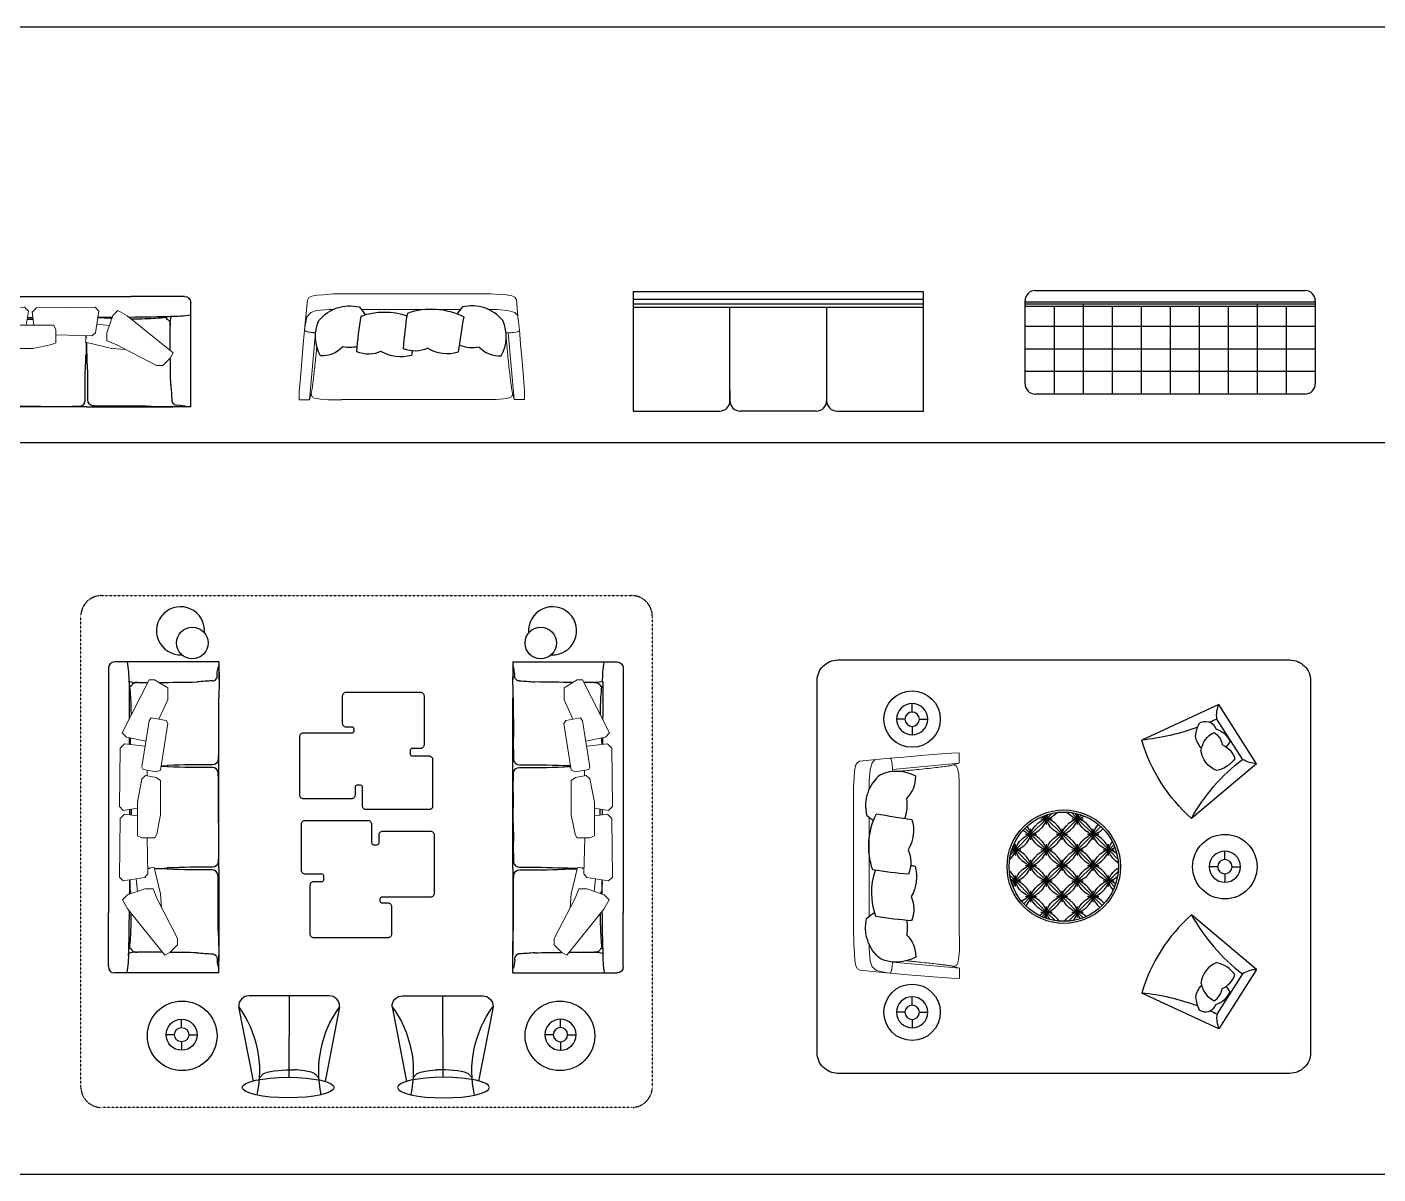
# Model space of a CAD drawing. Extents: x 185064 to 343242, y -369192 to -264966.
# Drawn here: x 198135 to 211169, y -288729 to -277663 of the extents above; entities that cross this region are included whole.
import ezdxf

# ---------------------------------------------------------------- set-up
doc = ezdxf.new("R2010")
doc.units = 0
doc.linetypes.add('DASH', pattern=[0.35, 0.25, -0.1])
doc.layers.add('平面布制', color=25, linetype='Continuous')

# ---------------------------------------------------------------- blocks, each defined once
blk = doc.blocks.new('awtare')
at = {"color": 3, "linetype": 'Continuous'}
for p, q in [((5039, -3795, 0), (5471, -3795, 0)), ((7439, -3795, 0), (5471, -3795, 0)), ((4989, -4682, 0), (4989, -3845, 0)), ((7489, -4340, 0), (7489, -3845, 0)), ((7489, -4682, 0), (7489, -4340, 0)), ((4989, -4682, 0), (5133, -4682, 0)), ((5828, -4682, 0), (5133, -4682, 0)), ((5828, -4682, 0), (7201, -4682, 0)), ((7489, -4682, 0), (7345, -4682, 0))]:
    blk.add_line(p, q, dxfattribs=at)
at = {"color": 3, "lineweight": 5}
for points in [[(5665, -4153), (5665, -4088), (5615, -3948), (5575, -3908), (5500, -3951), (5130, -4248), (5153, -4288), (5215, -4350), (5265, -4350), (5590, -4183)], [(6576, -4093), (6550, -4063), (6360, -4027), (6090, -4027), (6075, -4063), (6075, -4168), (6105, -4183), (6260, -4213), (6535, -4213), (6560, -4178)], [(7039, -4138), (7019, -4258), (6994, -4273), (6619, -4213), (6604, -4178), (6624, -4073), (6644, -4063), (7014, -4123)]]:
    blk.add_lwpolyline(points, close=True, dxfattribs=at)
for points in [[(6075, -4105), (5785, -4111), (5755, -4088), (5729, -3913), (5759, -3883), (6230, -3888)], [(6230, -3888), (6265, -3923), (6252, -4027)], [(6312, -4027), (6295, -3913), (6325, -3883), (6796, -3888)], [(6796, -3888), (6831, -3923), (6811, -4088), (6808, -4090)], [(6852, -4097), (6884, -3939), (6918, -3905), (7344, -4123), (7344, -4165), (7280, -4271)], [(5744, -4018), (5643, -4028)], [(5515, -4222), (5625, -4213), (5835, -4163), (5830, -4110)], [(6618, -4106), (6573, -4107)], [(7280, -4271), (7184, -4271), (7029, -4200)]]:
    blk.add_lwpolyline(points, dxfattribs=at)
at = {"color": 3, "linetype": 'Continuous', "elevation": 0}
for points in [[(5142, -4629, -0.447073), (5094, -4668, 0.096037), (5022, -4682, 0.022563), (5347, -4678), (5637, -4677, 0.01864), (5777, -4675, 0.392553), (5817, -4628, -0.017128), (5823, -4273, 0.002059), (5823, -4265)], [(6195, -4680), (6049, -4679, -0.015228), (5878, -4677, -0.392553), (5838, -4630, 0.017128), (5832, -4275, -0.002059), (5832, -4267)], [(6195, -4680), (6429, -4679, 0.015228), (6600, -4677, 0.392553), (6640, -4630, -0.017128), (6645, -4275, 0.002059), (6646, -4267)], [(7336, -4631, 0.457762), (7384, -4668, -0.096037), (7456, -4682, -0.026673), (7181, -4680), (6891, -4679, -0.01373), (6701, -4677, -0.392553), (6661, -4630, 0.017128), (6656, -4275, -0.002059), (6655, -4267)]]:
    blk.add_lwpolyline(points, format="xyb", dxfattribs=at)
at = {"color": 3, "linetype": 'Continuous'}
for centre, radius, start, end in [((5039, -3845, 0), 50, 90, 180), ((7439, -3845, 0), 50, 0, 90), ((5138, -3072, 0), 886, 260.3352, 270.9353), ((5853, 25994, 0), 29960, 268.6065, 269.2962), ((5006, -4015, 0), 149, 358.0785, 22.5392), ((5202, -4020, 0), 47.9, 108.9173, 189.7161), ((5188, -3970, 0), 4.64, 81.0021, 254.2505), ((5413, -1816, 0), 2161, 264.0457, 268.4527), ((5446, -964, 0), 3014, 268.2589, 270.4133), ((5853, 25994, 0), 29960, 269.5578, 269.7786), ((5446, -964, 0), 3014, 273.3788, 273.7843), ((5705, -4458, 0), 492, 86.3271, 97.937), ((6278, 283, 0), 4263, 269.7304, 270.3675), ((7782, -294963, 0), 291003, 90.29115, 90.29963), ((6801, -4822, 0), 854, 84.839, 88.3593), ((7782, -294963, 0), 291003, 90.17751, 90.18807), ((7782, -294963, 0), 291003, 90.0897, 90.14856), ((7048, -1913, 0), 2066, 270.4589, 272.1027), ((7065, -1818, 0), 2161, 271.5473, 275.9543), ((7290, -3972, 0), 4.64, 285.7495, 98.9979), ((7276, -4022, 0), 47.9, 350.2839, 71.0827), ((7472, -4017, 0), 149, 157.4608, 181.9215), ((7340, -3075, 0), 886, 269.0647, 279.6648), ((-18340, -4030, 0), 23495, 359.5148, 0.0054), ((7027, -4200, 0), 1198, 175.6961, 176.611), ((30818, -4032, 0), 23495, 179.9946, 180.195), ((4627, -4197, 0), 1198, 356.772, 1.5155), ((7027, -4200, 0), 1198, 178.3074, 183.228), ((5450, -4200, 0), 1198, 356.772, 359.1411), ((7851, -4200, 0), 1198, 180.9027, 183.228), ((30818, -4032, 0), 23495, 180.4085, 181.1608), ((-18340, -4030, 0), 23495, 358.8392, 359.3695), ((6807, -4684, 0), 1666, 173.8952, 178.1123), ((-18340, -4030, 0), 23495, 358.8375, 358.8392), ((30818, -4032, 0), 23495, 181.1608, 181.1625), ((5671, -4686, 0), 1666, 1.8877, 6.1048)]:
    blk.add_arc(centre, radius, start, end, dxfattribs=at)
blk = doc.blocks.new('aertesat')
at = {"color": 3}
for p, q in [((4573, 2788), (3799, 2788)), ((4186, 2788), (4183, 2001)), ((3699, 2683), (3838, 1966)), ((4672, 2683), (4533, 1962)), ((4672, 2683), (4533, 1961)), ((3837, 1969), (3837, 1967)), ((4534, 1969), (4534, 1967))]:
    blk.add_line(p, q, dxfattribs=at)
for centre, radius, start, end in [((3799, 2688), 100, 90, 182.7264), ((4573, 2688), 100, 357.2736, 90), ((2850, 2061), 1053, 347.3365, 36.2347), ((5522, 2060), 1054, 143.7549, 192.4421)]:
    blk.add_arc(centre, radius, start, end, dxfattribs=at)
blk.add_ellipse((4177, 1903), major_axis=(-444, 0), ratio=0.222805, dxfattribs=at)
for points, knots in [([(3904, 1999), (3910, 2007), (3916, 2015), (3923, 2022), (3924, 2024), (3925, 2025), (3926, 2026), (3935, 2037), (4018, 2073), (4129, 2073), (4240, 2073)], [25.966714, 25.966714, 25.966714, 25.966714, 31.163341, 31.163341, 31.163341, 32.168398, 32.168398, 32.168398, 40.154748, 241.28285, 241.28285, 241.28285, 241.28285]), ([(4471, 1995), (4470, 1996), (4468, 1998), (4467, 1999), (4461, 2007), (4455, 2014), (4449, 2022), (4447, 2024), (4446, 2025), (4445, 2026), (4436, 2037), (4353, 2073), (4241, 2073), (4240, 2073)], [24.963268, 24.963268, 24.963268, 24.963268, 25.868362, 25.868362, 25.868362, 31.163167, 31.163167, 31.163167, 32.168398, 32.168398, 32.168398, 40.154748, 241.28285, 241.28285, 241.28285, 241.28285])]:
    blk.add_open_spline(points, degree=3, knots=knots, dxfattribs=at)
blk = doc.blocks.new('AWTRE')
at = {"color": 3}
for p, q in [((21344, 18317), (21344, 18398)), ((21274, 18248), (21194, 18248)), ((21344, 18178), (21344, 18098)), ((21413, 18248), (21494, 18248))]:
    blk.add_line(p, q, dxfattribs=at)
blk.add_circle((21344, 18248), 150, dxfattribs=at)
at = {"color": 8}
blk.add_circle((21344, 18248), 69.2, dxfattribs=at)
blk = doc.blocks.new('A$C13056532')
at = {"color": 3}
blk.add_lwpolyline([(1776, 954), (1776, 894, 0.414214), (1806, 864), (2076, 864, -0.414214), (2136, 804), (2136, 60, -0.414214), (2076, 0), (1068, 0, -0.414214), (1008, 60), (1008, 363, 0.414214), (978, 393), (918, 393, 0.414214), (888, 363), (888, 234, -0.414214), (828, 174), (60, 174, -0.414214), (0, 234), (0, 1175, -0.414214), (60, 1235), (843, 1235, 0.414214), (873, 1265), (873, 1297, 0.414214), (843, 1327), (748, 1327, -0.414214), (688, 1387), (688, 1831, -0.414214), (748, 1891), (1937, 1891, -0.414214), (1997, 1831), (1997, 1044, -0.414214), (1937, 984), (1806, 984, 0.414214)], format="xyb", close=True, dxfattribs=at)
blk = doc.blocks.new('LNG32E')
at = {"color": 3, "linetype": 'ByBlock'}
for p, q in [((-308, -25), (-406, -764)), ((-308, -25), (308, -25)), ((-209, -109), (209, -109)), ((308, -25), (406, -764))]:
    blk.add_line(p, q, dxfattribs=at)
for centre, radius, start, end in [((-1892, 40), 1689, 331.5745, 354.9468), ((-101, 119), 252, 214.7808, 244.4741), ((101, 119), 252, 295.5259, 325.2192), ((2160, 121), 1964, 186.7077, 188.6578), ((2160, 121), 1964, 192.0997, 206.771)]:
    blk.add_arc(centre, radius, start, end, dxfattribs=at)
at = {"color": 8, "lineweight": -3}
for centre, radius, start, end in [((219, -240), 268, 152.4876, 165.0984), ((10, -320), 206, 50.4643, 97.9773), ((80, -259), 268, 158.4876, 200.3576), ((-119, -361), 206, 56.4608, 103.9773), ((55, -338), 161, 64.8072, 112.2153), ((-87, -215), 211, 312.4843, 6.0288), ((164, -255), 96.3, 355.7915, 103.7389), ((-43, -180), 215, 233.0215, 297.4407), ((105, -148), 215, 259.9861, 291.4407), ((-29, -81), 340, 308.5056, 328.0102)]:
    blk.add_arc(centre, radius, start, end, dxfattribs=at)
at = {"color": 3}
blk.add_arc((0, 645), 1466, 253.9045, 286.0955, dxfattribs=at)
blk = doc.blocks.new('aerte')
at = {"color": 8, "linetype": 'Continuous', "lineweight": 5}
for p, q in [((29350, 11786), (28705, 11727)), ((29351, 9810), (28705, 9869))]:
    blk.add_line(p, q, dxfattribs=at)
at = {"color": 3, "linetype": 'Continuous', "lineweight": 5}
blk.add_lwpolyline([(28340, 11712), (28349, 11764), (28363, 11792), (28388, 11806), (28547, 11822), (28678, 11836), (28814, 11847), (28978, 11862), (29137, 11874), (29273, 11885), (29349, 11886), (29349, 11786), (29290, 11771), (29320, 11761), (29334, 11739), (29344, 11681), (29349, 11611), (29349, 11492), (29349, 11492), (29349, 11474), (29349, 11326), (29349, 10122), (29351, 10122), (29351, 9986), (29346, 9916), (29337, 9858), (29322, 9836), (29293, 9826), (29351, 9810), (29351, 9710), (29276, 9712), (29140, 9722), (28980, 9735), (28816, 9750), (28681, 9761), (28549, 9774), (28390, 9791), (28366, 9805), (28352, 9833), (28342, 9885), (28340, 9947), (28331, 10040), (28331, 10105), (28331, 10122), (28329, 10122), (28329, 11326), (28329, 11326), (28329, 11492), (28329, 11557), (28337, 11650)], close=True, dxfattribs=at)
for points in [[(28538, 11822), (28509, 11791), (28491, 11723), (28480, 11617), (28480, 11537)], [(28480, 11266), (28480, 10311)], [(28480, 10040), (28480, 9998), (28491, 9878), (28510, 9824), (28551, 9786), (28654, 9764), (28681, 9761)]]:
    blk.add_lwpolyline(points, dxfattribs=at)
at = {"color": 1, "linetype": 'Continuous', "elevation": 0}
for points in [[(28840, 11444, 0.211778), (28929, 11661, 0.235398), (28588, 11676, 0.288726), (28456, 11287, 0.042919), (28522, 11236, 0.042919)], [(28825, 11256, 0.131566), (28842, 11446)], [(28855, 10952, -0.211778), (28859, 10718, -0.026433), (28515, 10758, -0.206343), (28551, 11298, 0.002631), (28893, 11245, -0.210353), (28855, 10950, -0.210353)], [(28884, 10501, -0.211778), (28889, 10268, -0.026433), (28544, 10308, -0.167623), (28541, 10754, -0.167623)], [(28880, 10801, 0.000327), (28923, 10795, -0.210353), (28885, 10500)], [(28840, 10133, -0.211778), (28929, 9917, -0.235398), (28588, 9901, -0.288726), (28456, 10290, -0.048492), (28532, 10347, -0.048492)], [(28840, 10271, -0.095666), (28842, 10131)]]:
    blk.add_lwpolyline(points, format="xyb", dxfattribs=at)
at = {"color": 8, "linetype": 'Continuous', "lineweight": 5}
blk.add_open_spline([(28681, 11836), (28689, 11836), (28695, 11823), (28703, 11771), (28705, 11752), (28705, 11738), (28705, 11734), (28705, 11730), (28704, 11707, 0)], degree=3, knots=[0, 0, 0, 0, 1, 1, 2, 2, 2, 2.324325, 2.324325, 2.324325, 2.324325], dxfattribs=at)
at = {"color": 3, "linetype": 'Continuous', "lineweight": 5}
for points, knots in [([(29290, 11771), (29285, 11762), (28818, 11712), (28743, 11708)], [0, 0, 0, 1, 1.789964, 1.789964, 1.789964]), ([(29292, 9826), (29287, 9834), (28913, 9874), (28840, 9881)], [0, 0, 0, 1, 1.431098, 1.431098, 1.431098])]:
    blk.add_open_spline(points, degree=2, knots=knots, dxfattribs=at)
at = {"color": 8, "linetype": 'Continuous', "lineweight": 5}
for points in [[(28681, 9761), (28694, 9771), (28705, 9849), (28705, 9869)], [(28705, 9869), (28705, 9870), (28705, 9870)]]:
    blk.add_open_spline(points, degree=2, dxfattribs=at)
blk = doc.blocks.new('sertre')
at = {"layer": '平面布制', "color": 3}
for p, q in [((209389, -298650), (206589, -298650)), ((209389, -298695), (206589, -298695)), ((209389, -298726), (206589, -298726)), ((208455, -298726), (208455, -299627)), ((207522, -299525), (207522, -299627)), ((208355, -299727), (207622, -299727))]:
    blk.add_line(p, q, dxfattribs=at)
blk.add_lwpolyline([(208455, -299521), (208455, -299627, 0.414214), (208555, -299727), (209389, -299727), (209389, -298576), (206589, -298576), (206589, -299727), (207422, -299727, 0.414214), (207522, -299627), (207522, -298726)], format="xyb", dxfattribs=at)
for centre, start, end in [((207622, -299627), 180, 270), ((208355, -299627), 270, 0)]:
    blk.add_arc(centre, 100, start, end, dxfattribs=at)

msp = doc.modelspace()

# ---------------------------------------------------------------- hatches: boundary and pattern name
h = msp.add_hatch()
h.set_pattern_fill('王瀚R', color=250, scale=300, pattern_type=2)
h.set_pattern_definition([(90, (188469.88, -296756.57), (-300, 2e-14), [46.579, -253.421]), (90, (188469.88, -296695.34), (-300, 2e-14), [46.579, -253.421]), (0, (188477.2, -296702.67), (0, 300), [46.579, -253.421]), (0, (188415.98, -296702.67), (0, 300), [46.579, -253.421]), (90, (188619.98, -296845.43), (-300, 2e-14), [46.579, -253.421]), (0, (188566.07, -296852.76), (0, 300), [46.579, -253.421]), (90, (188319.8, -296845.43), (-300, 2e-14), [46.579, -253.421]), (0, (188327.12, -296852.76), (0, 300), [46.579, -253.421]), (90, (188319.8, -296606.48), (-300, 2e-14), [46.579, -253.421]), (0, (188327.12, -296552.57), (0, 300), [46.579, -253.421]), (112.166345, (188619.976, -296845.43), (-2699.999906, 6600.000038), [41.6497, -8704.778]), (125.311213, (188604.262, -296806.859), (-3599.999954, 5100.0000075), [42.0155, -8781.249]), (133.60282, (188579.976, -296772.573), (-299.9999945, 300.000004), [41.4286, -8658.5712]), (145.784297, (188551.404, -296742.573), (-6599.9999255, 4500.000074), [43.1892, -9026.5404]), (157.833654, (188515.69, -296718.287), (-6599.9999933, 2700.0000157), [41.6497, -8704.778]), (22.166346, (188477.119, -296702.573), (1499.9999973, 600.0000038), [41.6497, -8704.778]), (34.2157, (188515.69, -296686.859), (899.9999904, 600.0000146), [43.1892, -9026.5404]), (45, (188551.4, -296662.57), (2e-14, 300), [40.406, -383.858]), (55.7843, (188579.976, -296634.002), (600.0000012, 899.9999995), [43.1892, -9026.5404]), (67.833654, (188604.262, -296598.287), (2700.000004, 6599.999998), [41.6497, -8704.778]), (112.166345, (188335.69, -296598.287), (-599.999983, 1500.0000057), [41.6497, -8704.778]), (124.2157, (188359.976, -296634.002), (-4499.9999735, 6599.999994), [43.1892, -9026.5404]), (135, (188388.55, -296662.57), (-2e-05, -300), [40.406, -383.858]), (145.784297, (188424.262, -296686.859), (-899.999991, 600.000014), [43.1892, -9026.5404]), (157.833654, (188462.833, -296702.573), (-1499.9999975, 600.0000034), [41.6497, -8704.778]), (22.166346, (188424.262, -296718.287), (6600.0000005, 2699.999998), [41.6497, -8704.778]), (34.2157, (188388.547, -296742.573), (6599.999986, 4499.999985), [43.1892, -9026.5404]), (46.39718, (188359.976, -296772.573), (299.9999867, 300.0000112), [41.4286, -8658.5712]), (54.688786, (188335.69, -296806.859), (1499.999997, 2100.0000015), [42.0155, -8781.249]), (67.833654, (188319.976, -296845.43), (600.000001, 1499.9999986), [41.6497, -8704.778]), (112.166345, (188485.69, -296748.287), (-599.999983, 1500.0000057), [41.6497, -8704.778]), (124.2157, (188509.976, -296784.002), (-600.000013, 899.9999915), [43.1892, -9026.5404]), (135, (188538.55, -296812.57), (-2e-05, -300), [40.406, -383.858]), (145.784297, (188574.262, -296836.859), (-6599.9999255, 4500.000074), [43.1892, -9026.5404]), (157.833654, (188612.833, -296852.573), (-1499.9999975, 600.0000034), [41.6497, -8704.778]), (22.166346, (188327.119, -296852.573), (1499.9999973, 600.0000038), [41.6497, -8704.778]), (35.311213, (188365.69, -296836.859), (2100.0000007, 1499.9999983), [42.0155, -8781.249]), (43.60282, (188399.976, -296812.573), (299.9999993, 299.999999), [41.4286, -8658.5712]), (55.7843, (188429.976, -296784.002), (4499.9999816, 6599.9999883), [43.1892, -9026.5404]), (67.833654, (188454.262, -296748.287), (2700.000004, 6599.999998), [41.6497, -8704.778]), (90, (188619.98, -296606.48), (-300, 2e-14), [46.579, -253.421]), (0, (188566.07, -296552.57), (0, 300), [46.579, -253.421]), (112.166345, (188469.976, -296695.43), (-2699.999906, 6600.000038), [41.6497, -8704.778]), (124.2157, (188454.262, -296656.859), (-4499.9999735, 6599.999994), [43.1892, -9026.5404]), (136.39718, (188429.976, -296621.144), (-300.0000112, 299.9999867), [41.4286, -8658.5712]), (144.688786, (188399.976, -296592.573), (-5099.999948, 3600.000038), [42.0155, -8781.249]), (157.833654, (188365.69, -296568.287), (-6599.9999933, 2700.0000157), [41.6497, -8704.778]), (22.166346, (188574.262, -296568.287), (6600.0000005, 2699.999998), [41.6497, -8704.778]), (34.2157, (188538.547, -296592.573), (899.9999904, 600.0000146), [43.1892, -9026.5404]), (45, (188509.98, -296621.14), (2e-14, 300), [40.406, -383.858]), (55.7843, (188485.69, -296656.859), (600.0000012, 899.9999995), [43.1892, -9026.5404]), (67.833654, (188469.976, -296695.43), (600.000001, 1499.9999986), [41.6497, -8704.778]), (135, (188459.98, -296692.57), (-2e-05, -300), [4.0406, -420.2234]), (161.56505, (188464.26, -296694), (-600, 300), [4.5175, -944.1658]), (161.56505, (188468.55, -296695.43), (-600, 300), [4.5175, -944.1658]), (0, (188468.55, -296695.43), (0, 300), [2.857, -297.143]), (18.43495, (188471.4, -296695.43), (600, 300), [4.5175, -944.1658]), (18.43495, (188475.69, -296694), (600, 300), [4.5175, -944.1658]), (45, (188479.98, -296692.57), (2e-14, 300), [4.0406, -420.2234]), (45, (188482.83, -296689.72), (2e-14, 300), [175.7665, -248.4975]), (45, (188607.12, -296565.43), (2e-14, 300), [4.0406, -420.2234]), (63.43495, (188609.98, -296562.57), (300, 300), [3.1944, -667.626]), (71.56505, (188611.4, -296559.72), (300, 600), [4.5175, -944.1658]), (90, (188612.83, -296555.43), (-300, 2e-14), [2.857, -297.143]), (90, (188327.12, -296555.43), (-300, 2e-14), [2.857, -297.143]), (108.43495, (188328.55, -296559.72), (-300, 600), [4.5175, -944.1658]), (116.56505, (188329.98, -296562.57), (-300, 300), [3.1944, -667.626]), (135, (188332.83, -296565.43), (-2e-05, -300), [4.0406, -420.2234]), (135, (188457.12, -296689.72), (-2e-05, -300), [175.7665, -248.4975]), (135, (188332.83, -296565.43), (-2e-05, -300), [4.0406, -420.2234]), (153.43495, (188329.98, -296562.57), (-300, 300), [3.1944, -667.626]), (161.56505, (188327.12, -296561.14), (-600, 300), [4.5175, -944.1658]), (0, (188319.98, -296559.72), (0, 300), [2.857, -297.143]), (0, (188319.98, -296845.43), (0, 300), [2.857, -297.143]), (18.43495, (188322.83, -296845.43), (600, 300), [4.5175, -944.1658]), (26.56505, (188327.12, -296844), (300, 300), [3.1944, -667.626]), (45, (188329.98, -296842.57), (2e-14, 300), [4.0406, -420.2234]), (45, (188332.83, -296839.72), (2e-14, 300), [175.7665, -248.4975]), (45, (188457.12, -296715.43), (2e-14, 300), [4.0406, -420.2234]), (71.56505, (188459.98, -296712.57), (300, 600), [4.5175, -944.1658]), (71.56505, (188461.4, -296708.29), (300, 600), [4.5175, -944.1658]), (90, (188462.83, -296704), (-300, 2e-14), [2.857, -297.143]), (108.43495, (188462.83, -296701.14), (-300, 600), [4.5175, -944.1658]), (108.43495, (188461.4, -296696.86), (-300, 600), [4.5175, -944.1658]), (135, (188459.98, -296692.57), (-2e-05, -300), [4.0406, -420.2234]), (135, (188457.12, -296689.72), (-2e-05, -300), [175.7665, -248.4975]), (0, (188617.12, -296559.72), (0, 300), [2.857, -297.143]), (18.43495, (188612.83, -296561.14), (600, 300), [4.5175, -944.1658]), (26.56505, (188609.98, -296562.57), (300, 300), [3.1944, -667.626]), (45, (188607.12, -296565.43), (2e-14, 300), [4.0406, -420.2234]), (135, (188609.98, -296842.57), (-2e-05, -300), [4.0406, -420.2234]), (153.43495, (188612.83, -296844), (-300, 300), [3.1944, -667.626]), (161.56505, (188617.12, -296845.43), (-600, 300), [4.5175, -944.1658]), (0, (188617.12, -296845.43), (0, 300), [2.857, -297.143]), (135, (188607.12, -296839.72), (-2e-05, -300), [175.7665, -248.4975]), (45, (188479.98, -296692.57), (2e-14, 300), [4.0406, -420.2234]), (71.56505, (188478.55, -296696.86), (300, 600), [4.5175, -944.1658]), (71.56505, (188477.12, -296701.14), (300, 600), [4.5175, -944.1658]), (90, (188477.12, -296704), (-300, 2e-14), [2.857, -297.143]), (108.43495, (188478.55, -296708.29), (-300, 600), [4.5175, -944.1658]), (108.43495, (188479.98, -296712.57), (-300, 600), [4.5175, -944.1658]), (135, (188482.83, -296715.43), (-2e-05, -300), [4.0406, -420.2234]), (45, (188482.83, -296689.72), (2e-14, 300), [175.7665, -248.4975]), (90, (188612.83, -296852.57), (-300, 2e-14), [2.857, -297.143]), (108.43495, (188612.83, -296849.72), (-300, 600), [4.5175, -944.1658]), (116.56505, (188611.4, -296845.43), (-300, 300), [3.1944, -667.626]), (135, (188609.98, -296842.57), (-2e-05, -300), [4.0406, -420.2234]), (135, (188607.12, -296839.72), (-2e-05, -300), [175.7665, -248.4975]), (135, (188482.83, -296715.43), (-2e-05, -300), [4.0406, -420.2234]), (161.56505, (188479.98, -296712.57), (-600, 300), [4.5175, -944.1658]), (161.56505, (188475.69, -296711.14), (-600, 300), [4.5175, -944.1658]), (0, (188468.55, -296709.72), (0, 300), [2.857, -297.143]), (18.43495, (188464.26, -296711.14), (600, 300), [4.5175, -944.1658]), (18.43495, (188459.98, -296712.57), (600, 300), [4.5175, -944.1658]), (45, (188457.12, -296715.43), (2e-14, 300), [4.0406, -420.2234]), (45, (188332.83, -296839.72), (2e-14, 300), [175.7665, -248.4975]), (45, (188329.98, -296842.57), (2e-14, 300), [4.0406, -420.2234]), (63.43495, (188328.55, -296845.43), (300, 300), [3.1944, -667.626]), (71.56505, (188327.12, -296849.72), (300, 600), [4.5175, -944.1658]), (90, (188327.12, -296852.57), (-300, 2e-14), [2.857, -297.143])])
edge = h.paths.add_edge_path()
edge.add_arc((208138, -285764), 527, 0, 360)

# ---------------------------------------------------------------- linework, layer by layer
at = {"color": 8}
for p, q in [((185064, -277663), (310328, -277663)), ((185064, -281673), (343242, -281673)), ((185064, -288729), (343242, -288729))]:
    msp.add_line(p, q, dxfattribs=at)
at = {"color": 3}
for p, q in [((207864, -280205), (210464, -280205)), ((207764, -281105), (207764, -280305)), ((207764, -280315), (210564, -280315)), ((207764, -280335), (210564, -280335)), ((207764, -280355), (210564, -280355)), ((208044, -280355), (208044, -281205)), ((208324, -280335), (208324, -281205)), ((208604, -280355), (208604, -281205)), ((208884, -280355), (208884, -281205)), ((209164, -280355), (209164, -281205)), ((209444, -280355), (209444, -281205)), ((209724, -280355), (209724, -281205)), ((210004, -280335), (210004, -280355)), ((210004, -280355), (210004, -281205)), ((210284, -280355), (210284, -281205)), ((210564, -280305), (210564, -281105)), ((210564, -280553), (207764, -280553)), ((210564, -280770), (207764, -280770)), ((210564, -280988), (207764, -280988)), ((210464, -281205), (207864, -281205))]:
    msp.add_line(p, q, dxfattribs=at)
at = {"color": 6}
msp.add_line((202824, -284705), (202828, -284705), dxfattribs=at)
at = {"color": 8, "linetype": 'DASH', "ltscale": 0.3}
msp.add_lwpolyline([(198854, -283149), (203968, -283149, -0.414214), (204168, -283349), (204168, -287887, -0.414214), (203968, -288087), (198854, -288087, -0.414214), (198654, -287887), (198654, -283349, -0.414214)], format="xyb", close=True, dxfattribs=at)
at = {"color": 8}
msp.add_lwpolyline([(205958, -283770), (210319, -283770, -0.414214), (210519, -283970), (210519, -287558, -0.414214), (210319, -287758), (205958, -287758, -0.414214), (205758, -287558), (205758, -283970, -0.414214)], format="xyb", close=True, dxfattribs=at)
at = {"color": 1}
for centre, radius in [((199730, -283606), 152), ((203092, -283606), 152), ((199632, -287396), 336), ((203277, -287396), 336)]:
    msp.add_circle(centre, radius, dxfattribs=at)
at = {"color": 3}
for centre, radius in [((206674, -284340), 272), ((208138, -285764), 547), ((209692, -285764), 311), ((206674, -287169), 272)]:
    msp.add_circle(centre, radius, dxfattribs=at)
at = {"color": 8}
msp.add_circle((208138, -285764), 527, dxfattribs=at)
at = {"color": 3}
for centre, start, end in [((207864, -280305), 90, 180), ((210464, -280305), 0, 90), ((207864, -281105), 180, 270), ((210464, -281105), 270, 0)]:
    msp.add_arc(centre, 100, start, end, dxfattribs=at)
at = {"color": 1}
for centre, start, end in [((199616, -283488), 354.9491, 273.0808), ((203206, -283488), 266.9192, 185.0509)]:
    msp.add_arc(centre, 232, start, end, dxfattribs=at)
at = {"color": 3}
msp.add_point((209164, -280705), dxfattribs=at)

# ---------------------------------------------------------------- block references
msp.add_blockref('sertre', (-2605, 18358))
at = {"color": 6, "xscale": -1.199999999999999, "yscale": 1.199999999999999, "zscale": 1.199999999999999}
msp.add_blockref('awtare', (205702, -275708, 0), dxfattribs=at)
at = {"color": 6, "rotation": 270}
msp.add_blockref('aerte', (191050, -251908), dxfattribs=at)
at = {"color": 6, "yscale": 1.199999999999999, "zscale": 1.199999999999999}
for p, xscale, rotation in [((194367, -292775, 0), 1.199999999999999, 90), ((208442, -292775, 0), -1.199999999999999, 270)]:
    msp.add_blockref('awtare', p, dxfattribs=dict(at, xscale=xscale, rotation=rotation))
at = {"color": 3, "xscale": 0.6, "yscale": 0.6, "zscale": 0.6}
msp.add_blockref('A$C13056532', (200767, -285214), dxfattribs=at)
at = {"yscale": 1.1, "zscale": 1.1}
for p, xscale, rotation in [((209839, -284470), -1.1, 302.4348334011647), ((209839, -287057), 1.1, 237.5651665988353)]:
    msp.add_blockref('LNG32E', p, dxfattribs=dict(at, xscale=xscale, rotation=rotation))
at = {"color": 6, "xscale": -1, "rotation": 180}
for p in [(185331, -266093), (188348, -267516), (185331, -268921)]:
    msp.add_blockref('AWTRE', p, dxfattribs=at)
at = {"color": 6}
for name, p in [('aerte', (177780, -296553)), ('aertesat', (196478, -289798)), ('AWTRE', (178283, -305633))]:
    msp.add_blockref(name, p, dxfattribs=at)
at = {"color": 3, "xscale": 0.6, "yscale": 0.6, "zscale": 0.6, "rotation": 180}
msp.add_blockref('A$C13056532', (202064, -285317), dxfattribs=at)
at = {"color": 6, "xscale": -1}
for name, p in [('aertesat', (206330, -289798)), ('AWTRE', (224626, -305633))]:
    msp.add_blockref(name, p, dxfattribs=at)

doc.saveas('drawing.dxf')
